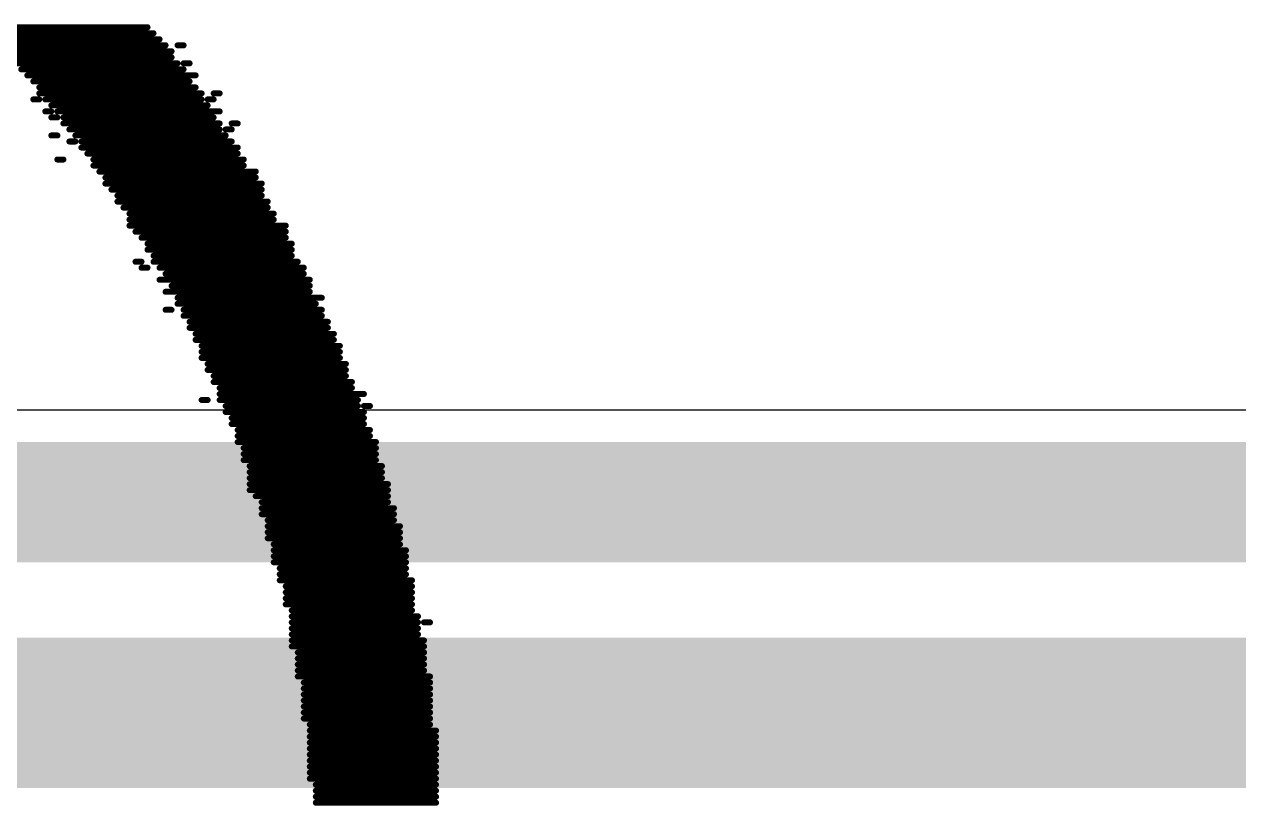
# Model space of a CAD drawing. Header units: inches. Extents: x -0.3 to 9.9, y -0.4 to 5.
# Drawn here: x 2.3385 to 2.5405, y 1.5035 to 1.6325 of the extents above; entities that cross this region are included whole.
import ezdxf

# ---------------------------------------------------------------- set-up
doc = ezdxf.new("R2010")
doc.units = ezdxf.units.IN
doc.header["$MEASUREMENT"] = 0
doc.layers.add('Bottom Layer', color=5, linetype='Continuous')
doc.layers.add('Bottom Overlay', color=54, linetype='Continuous')

msp = doc.modelspace()

# ---------------------------------------------------------------- linework, layer by layer
at = {"layer": 'Bottom Layer'}
msp.add_line((2.621, 1.56829), (2.27091, 1.56829), dxfattribs=at)
for points in [[(2.27091, 1.553, 0.02, 0.02, 0), (2.621, 1.553, 0.02, 0.02, 0)], [(2.28095, 1.51795, 0.025, 0.025, 0), (2.58982, 1.51795, 0.025, 0.025, 0)]]:
    msp.add_lwpolyline(points, format="xyseb", dxfattribs=at)
at = {"layer": 'Bottom Overlay'}
for points in [[(2.332, 1.632, 0.001, 0.001, 0), (2.359, 1.632, 0.001, 0.001, 0)], [(2.333, 1.631, 0.001, 0.001, 0), (2.36, 1.631, 0.001, 0.001, 0)], [(2.334, 1.63, 0.001, 0.001, 0), (2.361, 1.63, 0.001, 0.001, 0)], [(2.335, 1.629, 0.001, 0.001, 0), (2.362, 1.629, 0.001, 0.001, 0)], [(2.336, 1.628, 0.001, 0.001, 0), (2.363, 1.628, 0.001, 0.001, 0)], [(2.364, 1.629, 0.001, 0.001, 0), (2.365, 1.629, 0.001, 0.001, 0)], [(2.336, 1.627, 0.001, 0.001, 0), (2.363, 1.627, 0.001, 0.001, 0)], [(2.337, 1.626, 0.001, 0.001, 0), (2.364, 1.626, 0.001, 0.001, 0)], [(2.365, 1.626, 0.001, 0.001, 0), (2.366, 1.626, 0.001, 0.001, 0)], [(2.338, 1.625, 0.001, 0.001, 0), (2.365, 1.625, 0.001, 0.001, 0)], [(2.339, 1.624, 0.001, 0.001, 0), (2.367, 1.624, 0.001, 0.001, 0)], [(2.34, 1.623, 0.001, 0.001, 0), (2.366, 1.623, 0.001, 0.001, 0)], [(2.341, 1.622, 0.001, 0.001, 0), (2.367, 1.622, 0.001, 0.001, 0)], [(2.34, 1.62, 0.001, 0.001, 0), (2.341, 1.62, 0.001, 0.001, 0)], [(2.341, 1.621, 0.001, 0.001, 0), (2.368, 1.621, 0.001, 0.001, 0)], [(2.342, 1.62, 0.001, 0.001, 0), (2.368, 1.62, 0.001, 0.001, 0)], [(2.369, 1.62, 0.001, 0.001, 0), (2.37, 1.62, 0.001, 0.001, 0)], [(2.37, 1.621, 0.001, 0.001, 0), (2.371, 1.621, 0.001, 0.001, 0)], [(2.342, 1.618, 0.001, 0.001, 0), (2.343, 1.618, 0.001, 0.001, 0)], [(2.343, 1.619, 0.001, 0.001, 0), (2.369, 1.619, 0.001, 0.001, 0)], [(2.344, 1.618, 0.001, 0.001, 0), (2.371, 1.618, 0.001, 0.001, 0)], [(2.343, 1.617, 0.001, 0.001, 0), (2.344, 1.617, 0.001, 0.001, 0)], [(2.345, 1.617, 0.001, 0.001, 0), (2.37, 1.617, 0.001, 0.001, 0)], [(2.345, 1.616, 0.001, 0.001, 0), (2.371, 1.616, 0.001, 0.001, 0)], [(2.373, 1.616, 0.001, 0.001, 0), (2.374, 1.616, 0.001, 0.001, 0)], [(2.343, 1.614, 0.001, 0.001, 0), (2.344, 1.614, 0.001, 0.001, 0)], [(2.346, 1.615, 0.001, 0.001, 0), (2.371, 1.615, 0.001, 0.001, 0)], [(2.347, 1.614, 0.001, 0.001, 0), (2.372, 1.614, 0.001, 0.001, 0)], [(2.372, 1.615, 0.001, 0.001, 0), (2.373, 1.615, 0.001, 0.001, 0)], [(2.346, 1.613, 0.001, 0.001, 0), (2.347, 1.613, 0.001, 0.001, 0)], [(2.348, 1.613, 0.001, 0.001, 0), (2.373, 1.613, 0.001, 0.001, 0)], [(2.348, 1.612, 0.001, 0.001, 0), (2.374, 1.612, 0.001, 0.001, 0)], [(2.344, 1.61, 0.001, 0.001, 0), (2.345, 1.61, 0.001, 0.001, 0)], [(2.349, 1.611, 0.001, 0.001, 0), (2.374, 1.611, 0.001, 0.001, 0)], [(2.35, 1.61, 0.001, 0.001, 0), (2.375, 1.61, 0.001, 0.001, 0)], [(2.35, 1.609, 0.001, 0.001, 0), (2.375, 1.609, 0.001, 0.001, 0)], [(2.351, 1.608, 0.001, 0.001, 0), (2.377, 1.608, 0.001, 0.001, 0)], [(2.352, 1.607, 0.001, 0.001, 0), (2.377, 1.607, 0.001, 0.001, 0)], [(2.352, 1.606, 0.001, 0.001, 0), (2.378, 1.606, 0.001, 0.001, 0)], [(2.353, 1.605, 0.001, 0.001, 0), (2.378, 1.605, 0.001, 0.001, 0)], [(2.354, 1.604, 0.001, 0.001, 0), (2.378, 1.604, 0.001, 0.001, 0)], [(2.354, 1.603, 0.001, 0.001, 0), (2.379, 1.603, 0.001, 0.001, 0)], [(2.355, 1.602, 0.001, 0.001, 0), (2.379, 1.602, 0.001, 0.001, 0)], [(2.356, 1.601, 0.001, 0.001, 0), (2.38, 1.601, 0.001, 0.001, 0)], [(2.356, 1.6, 0.001, 0.001, 0), (2.38, 1.6, 0.001, 0.001, 0)], [(2.356, 1.599, 0.001, 0.001, 0), (2.382, 1.599, 0.001, 0.001, 0)], [(2.357, 1.598, 0.001, 0.001, 0), (2.382, 1.598, 0.001, 0.001, 0)], [(2.358, 1.597, 0.001, 0.001, 0), (2.382, 1.597, 0.001, 0.001, 0)], [(2.359, 1.596, 0.001, 0.001, 0), (2.383, 1.596, 0.001, 0.001, 0)], [(2.359, 1.595, 0.001, 0.001, 0), (2.383, 1.595, 0.001, 0.001, 0)], [(2.36, 1.594, 0.001, 0.001, 0), (2.383, 1.594, 0.001, 0.001, 0)], [(2.357, 1.593, 0.001, 0.001, 0), (2.358, 1.593, 0.001, 0.001, 0)], [(2.358, 1.592, 0.001, 0.001, 0), (2.359, 1.592, 0.001, 0.001, 0)], [(2.36, 1.593, 0.001, 0.001, 0), (2.384, 1.593, 0.001, 0.001, 0)], [(2.361, 1.592, 0.001, 0.001, 0), (2.385, 1.592, 0.001, 0.001, 0)], [(2.361, 1.59, 0.001, 0.001, 0), (2.386, 1.59, 0.001, 0.001, 0)], [(2.362, 1.591, 0.001, 0.001, 0), (2.385, 1.591, 0.001, 0.001, 0)], [(2.362, 1.588, 0.001, 0.001, 0), (2.386, 1.588, 0.001, 0.001, 0)], [(2.363, 1.589, 0.001, 0.001, 0), (2.386, 1.589, 0.001, 0.001, 0)], [(2.364, 1.587, 0.001, 0.001, 0), (2.388, 1.587, 0.001, 0.001, 0)], [(2.364, 1.586, 0.001, 0.001, 0), (2.387, 1.586, 0.001, 0.001, 0)], [(2.362, 1.585, 0.001, 0.001, 0), (2.363, 1.585, 0.001, 0.001, 0)], [(2.365, 1.585, 0.001, 0.001, 0), (2.388, 1.585, 0.001, 0.001, 0)], [(2.365, 1.584, 0.001, 0.001, 0), (2.388, 1.584, 0.001, 0.001, 0)], [(2.366, 1.583, 0.001, 0.001, 0), (2.389, 1.583, 0.001, 0.001, 0)], [(2.366, 1.582, 0.001, 0.001, 0), (2.389, 1.582, 0.001, 0.001, 0)], [(2.367, 1.581, 0.001, 0.001, 0), (2.39, 1.581, 0.001, 0.001, 0)], [(2.367, 1.58, 0.001, 0.001, 0), (2.39, 1.58, 0.001, 0.001, 0)], [(2.368, 1.579, 0.001, 0.001, 0), (2.391, 1.579, 0.001, 0.001, 0)], [(2.368, 1.578, 0.001, 0.001, 0), (2.391, 1.578, 0.001, 0.001, 0)], [(2.368, 1.577, 0.001, 0.001, 0), (2.391, 1.577, 0.001, 0.001, 0)], [(2.369, 1.576, 0.001, 0.001, 0), (2.392, 1.576, 0.001, 0.001, 0)], [(2.369, 1.575, 0.001, 0.001, 0), (2.392, 1.575, 0.001, 0.001, 0)], [(2.37, 1.574, 0.001, 0.001, 0), (2.392, 1.574, 0.001, 0.001, 0)], [(2.37, 1.573, 0.001, 0.001, 0), (2.393, 1.573, 0.001, 0.001, 0)], [(2.371, 1.572, 0.001, 0.001, 0), (2.393, 1.572, 0.001, 0.001, 0)], [(2.368, 1.57, 0.001, 0.001, 0), (2.369, 1.57, 0.001, 0.001, 0)], [(2.371, 1.571, 0.001, 0.001, 0), (2.395, 1.571, 0.001, 0.001, 0)], [(2.371, 1.57, 0.001, 0.001, 0), (2.394, 1.57, 0.001, 0.001, 0)], [(2.372, 1.569, 0.001, 0.001, 0), (2.394, 1.569, 0.001, 0.001, 0)], [(2.372, 1.568, 0.001, 0.001, 0), (2.395, 1.568, 0.001, 0.001, 0)], [(2.395, 1.569, 0.001, 0.001, 0), (2.396, 1.569, 0.001, 0.001, 0)], [(2.373, 1.567, 0.001, 0.001, 0), (2.395, 1.567, 0.001, 0.001, 0)], [(2.373, 1.566, 0.001, 0.001, 0), (2.395, 1.566, 0.001, 0.001, 0)], [(2.374, 1.565, 0.001, 0.001, 0), (2.396, 1.565, 0.001, 0.001, 0)], [(2.374, 1.564, 0.001, 0.001, 0), (2.396, 1.564, 0.001, 0.001, 0)], [(2.374, 1.563, 0.001, 0.001, 0), (2.397, 1.563, 0.001, 0.001, 0)], [(2.375, 1.562, 0.001, 0.001, 0), (2.397, 1.562, 0.001, 0.001, 0)], [(2.375, 1.561, 0.001, 0.001, 0), (2.397, 1.561, 0.001, 0.001, 0)], [(2.375, 1.56, 0.001, 0.001, 0), (2.397, 1.56, 0.001, 0.001, 0)], [(2.376, 1.559, 0.001, 0.001, 0), (2.398, 1.559, 0.001, 0.001, 0)], [(2.376, 1.558, 0.001, 0.001, 0), (2.398, 1.558, 0.001, 0.001, 0)], [(2.376, 1.557, 0.001, 0.001, 0), (2.398, 1.557, 0.001, 0.001, 0)], [(2.376, 1.556, 0.001, 0.001, 0), (2.399, 1.556, 0.001, 0.001, 0)], [(2.376, 1.555, 0.001, 0.001, 0), (2.399, 1.555, 0.001, 0.001, 0)], [(2.377, 1.554, 0.001, 0.001, 0), (2.399, 1.554, 0.001, 0.001, 0)], [(2.378, 1.553, 0.001, 0.001, 0), (2.399, 1.553, 0.001, 0.001, 0)], [(2.378, 1.552, 0.001, 0.001, 0), (2.4, 1.552, 0.001, 0.001, 0)], [(2.378, 1.551, 0.001, 0.001, 0), (2.4, 1.551, 0.001, 0.001, 0)], [(2.379, 1.55, 0.001, 0.001, 0), (2.4, 1.55, 0.001, 0.001, 0)], [(2.379, 1.549, 0.001, 0.001, 0), (2.401, 1.549, 0.001, 0.001, 0)], [(2.379, 1.548, 0.001, 0.001, 0), (2.401, 1.548, 0.001, 0.001, 0)], [(2.379, 1.547, 0.001, 0.001, 0), (2.401, 1.547, 0.001, 0.001, 0)], [(2.38, 1.546, 0.001, 0.001, 0), (2.401, 1.546, 0.001, 0.001, 0)], [(2.38, 1.545, 0.001, 0.001, 0), (2.402, 1.545, 0.001, 0.001, 0)], [(2.38, 1.544, 0.001, 0.001, 0), (2.402, 1.544, 0.001, 0.001, 0)], [(2.38, 1.543, 0.001, 0.001, 0), (2.402, 1.543, 0.001, 0.001, 0)], [(2.381, 1.542, 0.001, 0.001, 0), (2.402, 1.542, 0.001, 0.001, 0)], [(2.381, 1.541, 0.001, 0.001, 0), (2.402, 1.541, 0.001, 0.001, 0)], [(2.381, 1.54, 0.001, 0.001, 0), (2.403, 1.54, 0.001, 0.001, 0)], [(2.382, 1.539, 0.001, 0.001, 0), (2.403, 1.539, 0.001, 0.001, 0)], [(2.382, 1.538, 0.001, 0.001, 0), (2.403, 1.538, 0.001, 0.001, 0)], [(2.382, 1.537, 0.001, 0.001, 0), (2.403, 1.537, 0.001, 0.001, 0)], [(2.382, 1.536, 0.001, 0.001, 0), (2.403, 1.536, 0.001, 0.001, 0)], [(2.383, 1.535, 0.001, 0.001, 0), (2.403, 1.535, 0.001, 0.001, 0)], [(2.383, 1.534, 0.001, 0.001, 0), (2.404, 1.534, 0.001, 0.001, 0)], [(2.383, 1.533, 0.001, 0.001, 0), (2.404, 1.533, 0.001, 0.001, 0)], [(2.405, 1.533, 0.001, 0.001, 0), (2.406, 1.533, 0.001, 0.001, 0)], [(2.383, 1.532, 0.001, 0.001, 0), (2.404, 1.532, 0.001, 0.001, 0)], [(2.383, 1.531, 0.001, 0.001, 0), (2.404, 1.531, 0.001, 0.001, 0)], [(2.383, 1.53, 0.001, 0.001, 0), (2.405, 1.53, 0.001, 0.001, 0)], [(2.383, 1.529, 0.001, 0.001, 0), (2.405, 1.529, 0.001, 0.001, 0)], [(2.384, 1.528, 0.001, 0.001, 0), (2.405, 1.528, 0.001, 0.001, 0)], [(2.384, 1.527, 0.001, 0.001, 0), (2.405, 1.527, 0.001, 0.001, 0)], [(2.384, 1.526, 0.001, 0.001, 0), (2.405, 1.526, 0.001, 0.001, 0)], [(2.384, 1.525, 0.001, 0.001, 0), (2.405, 1.525, 0.001, 0.001, 0)], [(2.384, 1.524, 0.001, 0.001, 0), (2.406, 1.524, 0.001, 0.001, 0)], [(2.385, 1.523, 0.001, 0.001, 0), (2.406, 1.523, 0.001, 0.001, 0)], [(2.385, 1.522, 0.001, 0.001, 0), (2.406, 1.522, 0.001, 0.001, 0)], [(2.385, 1.521, 0.001, 0.001, 0), (2.406, 1.521, 0.001, 0.001, 0)], [(2.385, 1.52, 0.001, 0.001, 0), (2.406, 1.52, 0.001, 0.001, 0)], [(2.385, 1.519, 0.001, 0.001, 0), (2.406, 1.519, 0.001, 0.001, 0)], [(2.385, 1.518, 0.001, 0.001, 0), (2.406, 1.518, 0.001, 0.001, 0)], [(2.385, 1.517, 0.001, 0.001, 0), (2.406, 1.517, 0.001, 0.001, 0)], [(2.386, 1.516, 0.001, 0.001, 0), (2.406, 1.516, 0.001, 0.001, 0)], [(2.386, 1.515, 0.001, 0.001, 0), (2.407, 1.515, 0.001, 0.001, 0)], [(2.386, 1.514, 0.001, 0.001, 0), (2.407, 1.514, 0.001, 0.001, 0)], [(2.386, 1.513, 0.001, 0.001, 0), (2.407, 1.513, 0.001, 0.001, 0)], [(2.386, 1.512, 0.001, 0.001, 0), (2.407, 1.512, 0.001, 0.001, 0)], [(2.386, 1.511, 0.001, 0.001, 0), (2.407, 1.511, 0.001, 0.001, 0)], [(2.386, 1.51, 0.001, 0.001, 0), (2.407, 1.51, 0.001, 0.001, 0)], [(2.386, 1.509, 0.001, 0.001, 0), (2.407, 1.509, 0.001, 0.001, 0)], [(2.386, 1.508, 0.001, 0.001, 0), (2.407, 1.508, 0.001, 0.001, 0)], [(2.386, 1.507, 0.001, 0.001, 0), (2.407, 1.507, 0.001, 0.001, 0)], [(2.387, 1.506, 0.001, 0.001, 0), (2.407, 1.506, 0.001, 0.001, 0)], [(2.387, 1.505, 0.001, 0.001, 0), (2.407, 1.505, 0.001, 0.001, 0)], [(2.387, 1.504, 0.001, 0.001, 0), (2.407, 1.504, 0.001, 0.001, 0)], [(2.387, 1.503, 0.001, 0.001, 0), (2.407, 1.503, 0.001, 0.001, 0)]]:
    msp.add_lwpolyline(points, format="xyseb", dxfattribs=at)
for points in [[(2.35875, 1.632, 0.0005, 0.0005, 1), (2.35925, 1.632, 0.0005, 0.0005, 1)], [(2.35975, 1.631, 0.0005, 0.0005, 1), (2.36025, 1.631, 0.0005, 0.0005, 1)], [(2.36075, 1.63, 0.0005, 0.0005, 1), (2.36125, 1.63, 0.0005, 0.0005, 1)], [(2.36175, 1.629, 0.0005, 0.0005, 1), (2.36225, 1.629, 0.0005, 0.0005, 1)], [(2.36275, 1.628, 0.0005, 0.0005, 1), (2.36325, 1.628, 0.0005, 0.0005, 1)], [(2.36375, 1.629, 0.0005, 0.0005, 1), (2.36425, 1.629, 0.0005, 0.0005, 1)], [(2.36475, 1.629, 0.0005, 0.0005, 1), (2.36525, 1.629, 0.0005, 0.0005, 1)], [(2.36275, 1.627, 0.0005, 0.0005, 1), (2.36325, 1.627, 0.0005, 0.0005, 1)], [(2.36375, 1.626, 0.0005, 0.0005, 1), (2.36425, 1.626, 0.0005, 0.0005, 1)], [(2.36475, 1.626, 0.0005, 0.0005, 1), (2.36525, 1.626, 0.0005, 0.0005, 1)], [(2.36575, 1.626, 0.0005, 0.0005, 1), (2.36625, 1.626, 0.0005, 0.0005, 1)], [(2.33775, 1.625, 0.0005, 0.0005, 1), (2.33825, 1.625, 0.0005, 0.0005, 1)], [(2.33875, 1.624, 0.0005, 0.0005, 1), (2.33925, 1.624, 0.0005, 0.0005, 1)], [(2.36475, 1.625, 0.0005, 0.0005, 1), (2.36525, 1.625, 0.0005, 0.0005, 1)], [(2.36675, 1.624, 0.0005, 0.0005, 1), (2.36725, 1.624, 0.0005, 0.0005, 1)], [(2.33975, 1.623, 0.0005, 0.0005, 1), (2.34025, 1.623, 0.0005, 0.0005, 1)], [(2.34075, 1.622, 0.0005, 0.0005, 1), (2.34125, 1.622, 0.0005, 0.0005, 1)], [(2.36575, 1.623, 0.0005, 0.0005, 1), (2.36625, 1.623, 0.0005, 0.0005, 1)], [(2.36675, 1.622, 0.0005, 0.0005, 1), (2.36725, 1.622, 0.0005, 0.0005, 1)], [(2.33975, 1.62, 0.0005, 0.0005, 1), (2.34025, 1.62, 0.0005, 0.0005, 1)], [(2.34075, 1.621, 0.0005, 0.0005, 1), (2.34125, 1.621, 0.0005, 0.0005, 1)], [(2.34075, 1.62, 0.0005, 0.0005, 1), (2.34125, 1.62, 0.0005, 0.0005, 1)], [(2.34175, 1.62, 0.0005, 0.0005, 1), (2.34225, 1.62, 0.0005, 0.0005, 1)], [(2.36775, 1.621, 0.0005, 0.0005, 1), (2.36825, 1.621, 0.0005, 0.0005, 1)], [(2.36775, 1.62, 0.0005, 0.0005, 1), (2.36825, 1.62, 0.0005, 0.0005, 1)], [(2.36875, 1.62, 0.0005, 0.0005, 1), (2.36925, 1.62, 0.0005, 0.0005, 1)], [(2.36975, 1.621, 0.0005, 0.0005, 1), (2.37025, 1.621, 0.0005, 0.0005, 1)], [(2.36975, 1.62, 0.0005, 0.0005, 1), (2.37025, 1.62, 0.0005, 0.0005, 1)], [(2.37075, 1.621, 0.0005, 0.0005, 1), (2.37125, 1.621, 0.0005, 0.0005, 1)], [(2.34175, 1.618, 0.0005, 0.0005, 1), (2.34225, 1.618, 0.0005, 0.0005, 1)], [(2.34275, 1.619, 0.0005, 0.0005, 1), (2.34325, 1.619, 0.0005, 0.0005, 1)], [(2.34275, 1.618, 0.0005, 0.0005, 1), (2.34325, 1.618, 0.0005, 0.0005, 1)], [(2.34375, 1.618, 0.0005, 0.0005, 1), (2.34425, 1.618, 0.0005, 0.0005, 1)], [(2.36875, 1.619, 0.0005, 0.0005, 1), (2.36925, 1.619, 0.0005, 0.0005, 1)], [(2.37075, 1.618, 0.0005, 0.0005, 1), (2.37125, 1.618, 0.0005, 0.0005, 1)], [(2.34275, 1.617, 0.0005, 0.0005, 1), (2.34325, 1.617, 0.0005, 0.0005, 1)], [(2.34375, 1.617, 0.0005, 0.0005, 1), (2.34425, 1.617, 0.0005, 0.0005, 1)], [(2.34475, 1.617, 0.0005, 0.0005, 1), (2.34525, 1.617, 0.0005, 0.0005, 1)], [(2.34475, 1.616, 0.0005, 0.0005, 1), (2.34525, 1.616, 0.0005, 0.0005, 1)], [(2.36975, 1.617, 0.0005, 0.0005, 1), (2.37025, 1.617, 0.0005, 0.0005, 1)], [(2.37075, 1.616, 0.0005, 0.0005, 1), (2.37125, 1.616, 0.0005, 0.0005, 1)], [(2.37275, 1.616, 0.0005, 0.0005, 1), (2.37325, 1.616, 0.0005, 0.0005, 1)], [(2.37375, 1.616, 0.0005, 0.0005, 1), (2.37425, 1.616, 0.0005, 0.0005, 1)], [(2.34275, 1.614, 0.0005, 0.0005, 1), (2.34325, 1.614, 0.0005, 0.0005, 1)], [(2.34375, 1.614, 0.0005, 0.0005, 1), (2.34425, 1.614, 0.0005, 0.0005, 1)], [(2.34575, 1.615, 0.0005, 0.0005, 1), (2.34625, 1.615, 0.0005, 0.0005, 1)], [(2.34675, 1.614, 0.0005, 0.0005, 1), (2.34725, 1.614, 0.0005, 0.0005, 1)], [(2.37075, 1.615, 0.0005, 0.0005, 1), (2.37125, 1.615, 0.0005, 0.0005, 1)], [(2.37175, 1.615, 0.0005, 0.0005, 1), (2.37225, 1.615, 0.0005, 0.0005, 1)], [(2.37175, 1.614, 0.0005, 0.0005, 1), (2.37225, 1.614, 0.0005, 0.0005, 1)], [(2.37275, 1.615, 0.0005, 0.0005, 1), (2.37325, 1.615, 0.0005, 0.0005, 1)], [(2.34575, 1.613, 0.0005, 0.0005, 1), (2.34625, 1.613, 0.0005, 0.0005, 1)], [(2.34675, 1.613, 0.0005, 0.0005, 1), (2.34725, 1.613, 0.0005, 0.0005, 1)], [(2.34775, 1.613, 0.0005, 0.0005, 1), (2.34825, 1.613, 0.0005, 0.0005, 1)], [(2.34775, 1.612, 0.0005, 0.0005, 1), (2.34825, 1.612, 0.0005, 0.0005, 1)], [(2.37275, 1.613, 0.0005, 0.0005, 1), (2.37325, 1.613, 0.0005, 0.0005, 1)], [(2.37375, 1.612, 0.0005, 0.0005, 1), (2.37425, 1.612, 0.0005, 0.0005, 1)], [(2.34375, 1.61, 0.0005, 0.0005, 1), (2.34425, 1.61, 0.0005, 0.0005, 1)], [(2.34475, 1.61, 0.0005, 0.0005, 1), (2.34525, 1.61, 0.0005, 0.0005, 1)], [(2.34875, 1.611, 0.0005, 0.0005, 1), (2.34925, 1.611, 0.0005, 0.0005, 1)], [(2.34975, 1.61, 0.0005, 0.0005, 1), (2.35025, 1.61, 0.0005, 0.0005, 1)], [(2.37375, 1.611, 0.0005, 0.0005, 1), (2.37425, 1.611, 0.0005, 0.0005, 1)], [(2.37475, 1.61, 0.0005, 0.0005, 1), (2.37525, 1.61, 0.0005, 0.0005, 1)], [(2.34975, 1.609, 0.0005, 0.0005, 1), (2.35025, 1.609, 0.0005, 0.0005, 1)], [(2.35075, 1.608, 0.0005, 0.0005, 1), (2.35125, 1.608, 0.0005, 0.0005, 1)], [(2.37475, 1.609, 0.0005, 0.0005, 1), (2.37525, 1.609, 0.0005, 0.0005, 1)], [(2.37675, 1.608, 0.0005, 0.0005, 1), (2.37725, 1.608, 0.0005, 0.0005, 1)], [(2.35175, 1.607, 0.0005, 0.0005, 1), (2.35225, 1.607, 0.0005, 0.0005, 1)], [(2.35175, 1.606, 0.0005, 0.0005, 1), (2.35225, 1.606, 0.0005, 0.0005, 1)], [(2.37675, 1.607, 0.0005, 0.0005, 1), (2.37725, 1.607, 0.0005, 0.0005, 1)], [(2.37775, 1.606, 0.0005, 0.0005, 1), (2.37825, 1.606, 0.0005, 0.0005, 1)], [(2.35275, 1.605, 0.0005, 0.0005, 1), (2.35325, 1.605, 0.0005, 0.0005, 1)], [(2.35375, 1.604, 0.0005, 0.0005, 1), (2.35425, 1.604, 0.0005, 0.0005, 1)], [(2.37775, 1.605, 0.0005, 0.0005, 1), (2.37825, 1.605, 0.0005, 0.0005, 1)], [(2.37775, 1.604, 0.0005, 0.0005, 1), (2.37825, 1.604, 0.0005, 0.0005, 1)], [(2.35375, 1.603, 0.0005, 0.0005, 1), (2.35425, 1.603, 0.0005, 0.0005, 1)], [(2.35475, 1.602, 0.0005, 0.0005, 1), (2.35525, 1.602, 0.0005, 0.0005, 1)], [(2.37875, 1.603, 0.0005, 0.0005, 1), (2.37925, 1.603, 0.0005, 0.0005, 1)], [(2.37875, 1.602, 0.0005, 0.0005, 1), (2.37925, 1.602, 0.0005, 0.0005, 1)], [(2.35575, 1.601, 0.0005, 0.0005, 1), (2.35625, 1.601, 0.0005, 0.0005, 1)], [(2.35575, 1.6, 0.0005, 0.0005, 1), (2.35625, 1.6, 0.0005, 0.0005, 1)], [(2.37975, 1.601, 0.0005, 0.0005, 1), (2.38025, 1.601, 0.0005, 0.0005, 1)], [(2.37975, 1.6, 0.0005, 0.0005, 1), (2.38025, 1.6, 0.0005, 0.0005, 1)], [(2.35575, 1.599, 0.0005, 0.0005, 1), (2.35625, 1.599, 0.0005, 0.0005, 1)], [(2.35675, 1.598, 0.0005, 0.0005, 1), (2.35725, 1.598, 0.0005, 0.0005, 1)], [(2.38175, 1.599, 0.0005, 0.0005, 1), (2.38225, 1.599, 0.0005, 0.0005, 1)], [(2.38175, 1.598, 0.0005, 0.0005, 1), (2.38225, 1.598, 0.0005, 0.0005, 1)], [(2.35775, 1.597, 0.0005, 0.0005, 1), (2.35825, 1.597, 0.0005, 0.0005, 1)], [(2.35875, 1.596, 0.0005, 0.0005, 1), (2.35925, 1.596, 0.0005, 0.0005, 1)], [(2.38175, 1.597, 0.0005, 0.0005, 1), (2.38225, 1.597, 0.0005, 0.0005, 1)], [(2.38275, 1.596, 0.0005, 0.0005, 1), (2.38325, 1.596, 0.0005, 0.0005, 1)], [(2.35875, 1.595, 0.0005, 0.0005, 1), (2.35925, 1.595, 0.0005, 0.0005, 1)], [(2.35975, 1.594, 0.0005, 0.0005, 1), (2.36025, 1.594, 0.0005, 0.0005, 1)], [(2.38275, 1.595, 0.0005, 0.0005, 1), (2.38325, 1.595, 0.0005, 0.0005, 1)], [(2.38275, 1.594, 0.0005, 0.0005, 1), (2.38325, 1.594, 0.0005, 0.0005, 1)], [(2.35675, 1.593, 0.0005, 0.0005, 1), (2.35725, 1.593, 0.0005, 0.0005, 1)], [(2.35775, 1.593, 0.0005, 0.0005, 1), (2.35825, 1.593, 0.0005, 0.0005, 1)], [(2.35775, 1.592, 0.0005, 0.0005, 1), (2.35825, 1.592, 0.0005, 0.0005, 1)], [(2.35875, 1.592, 0.0005, 0.0005, 1), (2.35925, 1.592, 0.0005, 0.0005, 1)], [(2.35975, 1.593, 0.0005, 0.0005, 1), (2.36025, 1.593, 0.0005, 0.0005, 1)], [(2.36075, 1.592, 0.0005, 0.0005, 1), (2.36125, 1.592, 0.0005, 0.0005, 1)], [(2.38375, 1.593, 0.0005, 0.0005, 1), (2.38425, 1.593, 0.0005, 0.0005, 1)], [(2.38475, 1.592, 0.0005, 0.0005, 1), (2.38525, 1.592, 0.0005, 0.0005, 1)], [(2.36075, 1.59, 0.0005, 0.0005, 1), (2.36125, 1.59, 0.0005, 0.0005, 1)], [(2.36175, 1.591, 0.0005, 0.0005, 1), (2.36225, 1.591, 0.0005, 0.0005, 1)], [(2.38475, 1.591, 0.0005, 0.0005, 1), (2.38525, 1.591, 0.0005, 0.0005, 1)], [(2.38575, 1.59, 0.0005, 0.0005, 1), (2.38625, 1.59, 0.0005, 0.0005, 1)], [(2.36175, 1.588, 0.0005, 0.0005, 1), (2.36225, 1.588, 0.0005, 0.0005, 1)], [(2.36275, 1.589, 0.0005, 0.0005, 1), (2.36325, 1.589, 0.0005, 0.0005, 1)], [(2.38575, 1.589, 0.0005, 0.0005, 1), (2.38625, 1.589, 0.0005, 0.0005, 1)], [(2.38575, 1.588, 0.0005, 0.0005, 1), (2.38625, 1.588, 0.0005, 0.0005, 1)], [(2.36375, 1.587, 0.0005, 0.0005, 1), (2.36425, 1.587, 0.0005, 0.0005, 1)], [(2.36375, 1.586, 0.0005, 0.0005, 1), (2.36425, 1.586, 0.0005, 0.0005, 1)], [(2.38675, 1.586, 0.0005, 0.0005, 1), (2.38725, 1.586, 0.0005, 0.0005, 1)], [(2.38775, 1.587, 0.0005, 0.0005, 1), (2.38825, 1.587, 0.0005, 0.0005, 1)], [(2.36175, 1.585, 0.0005, 0.0005, 1), (2.36225, 1.585, 0.0005, 0.0005, 1)], [(2.36275, 1.585, 0.0005, 0.0005, 1), (2.36325, 1.585, 0.0005, 0.0005, 1)], [(2.36475, 1.585, 0.0005, 0.0005, 1), (2.36525, 1.585, 0.0005, 0.0005, 1)], [(2.36475, 1.584, 0.0005, 0.0005, 1), (2.36525, 1.584, 0.0005, 0.0005, 1)], [(2.38775, 1.585, 0.0005, 0.0005, 1), (2.38825, 1.585, 0.0005, 0.0005, 1)], [(2.38775, 1.584, 0.0005, 0.0005, 1), (2.38825, 1.584, 0.0005, 0.0005, 1)], [(2.36575, 1.583, 0.0005, 0.0005, 1), (2.36625, 1.583, 0.0005, 0.0005, 1)], [(2.36575, 1.582, 0.0005, 0.0005, 1), (2.36625, 1.582, 0.0005, 0.0005, 1)], [(2.38875, 1.583, 0.0005, 0.0005, 1), (2.38925, 1.583, 0.0005, 0.0005, 1)], [(2.38875, 1.582, 0.0005, 0.0005, 1), (2.38925, 1.582, 0.0005, 0.0005, 1)], [(2.36675, 1.581, 0.0005, 0.0005, 1), (2.36725, 1.581, 0.0005, 0.0005, 1)], [(2.36675, 1.58, 0.0005, 0.0005, 1), (2.36725, 1.58, 0.0005, 0.0005, 1)], [(2.38975, 1.581, 0.0005, 0.0005, 1), (2.39025, 1.581, 0.0005, 0.0005, 1)], [(2.38975, 1.58, 0.0005, 0.0005, 1), (2.39025, 1.58, 0.0005, 0.0005, 1)], [(2.36775, 1.579, 0.0005, 0.0005, 1), (2.36825, 1.579, 0.0005, 0.0005, 1)], [(2.36775, 1.578, 0.0005, 0.0005, 1), (2.36825, 1.578, 0.0005, 0.0005, 1)], [(2.39075, 1.579, 0.0005, 0.0005, 1), (2.39125, 1.579, 0.0005, 0.0005, 1)], [(2.39075, 1.578, 0.0005, 0.0005, 1), (2.39125, 1.578, 0.0005, 0.0005, 1)], [(2.36775, 1.577, 0.0005, 0.0005, 1), (2.36825, 1.577, 0.0005, 0.0005, 1)], [(2.36875, 1.576, 0.0005, 0.0005, 1), (2.36925, 1.576, 0.0005, 0.0005, 1)], [(2.39075, 1.577, 0.0005, 0.0005, 1), (2.39125, 1.577, 0.0005, 0.0005, 1)], [(2.39175, 1.576, 0.0005, 0.0005, 1), (2.39225, 1.576, 0.0005, 0.0005, 1)], [(2.36875, 1.575, 0.0005, 0.0005, 1), (2.36925, 1.575, 0.0005, 0.0005, 1)], [(2.36975, 1.574, 0.0005, 0.0005, 1), (2.37025, 1.574, 0.0005, 0.0005, 1)], [(2.39175, 1.575, 0.0005, 0.0005, 1), (2.39225, 1.575, 0.0005, 0.0005, 1)], [(2.39175, 1.574, 0.0005, 0.0005, 1), (2.39225, 1.574, 0.0005, 0.0005, 1)], [(2.36975, 1.573, 0.0005, 0.0005, 1), (2.37025, 1.573, 0.0005, 0.0005, 1)], [(2.37075, 1.572, 0.0005, 0.0005, 1), (2.37125, 1.572, 0.0005, 0.0005, 1)], [(2.39275, 1.573, 0.0005, 0.0005, 1), (2.39325, 1.573, 0.0005, 0.0005, 1)], [(2.39275, 1.572, 0.0005, 0.0005, 1), (2.39325, 1.572, 0.0005, 0.0005, 1)], [(2.36775, 1.57, 0.0005, 0.0005, 1), (2.36825, 1.57, 0.0005, 0.0005, 1)], [(2.36875, 1.57, 0.0005, 0.0005, 1), (2.36925, 1.57, 0.0005, 0.0005, 1)], [(2.37075, 1.571, 0.0005, 0.0005, 1), (2.37125, 1.571, 0.0005, 0.0005, 1)], [(2.37075, 1.57, 0.0005, 0.0005, 1), (2.37125, 1.57, 0.0005, 0.0005, 1)], [(2.39375, 1.57, 0.0005, 0.0005, 1), (2.39425, 1.57, 0.0005, 0.0005, 1)], [(2.39475, 1.571, 0.0005, 0.0005, 1), (2.39525, 1.571, 0.0005, 0.0005, 1)], [(2.37175, 1.569, 0.0005, 0.0005, 1), (2.37225, 1.569, 0.0005, 0.0005, 1)], [(2.37175, 1.568, 0.0005, 0.0005, 1), (2.37225, 1.568, 0.0005, 0.0005, 1)], [(2.39375, 1.569, 0.0005, 0.0005, 1), (2.39425, 1.569, 0.0005, 0.0005, 1)], [(2.39475, 1.569, 0.0005, 0.0005, 1), (2.39525, 1.569, 0.0005, 0.0005, 1)], [(2.39475, 1.568, 0.0005, 0.0005, 1), (2.39525, 1.568, 0.0005, 0.0005, 1)], [(2.39575, 1.569, 0.0005, 0.0005, 1), (2.39625, 1.569, 0.0005, 0.0005, 1)], [(2.37275, 1.567, 0.0005, 0.0005, 1), (2.37325, 1.567, 0.0005, 0.0005, 1)], [(2.37275, 1.566, 0.0005, 0.0005, 1), (2.37325, 1.566, 0.0005, 0.0005, 1)], [(2.39475, 1.567, 0.0005, 0.0005, 1), (2.39525, 1.567, 0.0005, 0.0005, 1)], [(2.39475, 1.566, 0.0005, 0.0005, 1), (2.39525, 1.566, 0.0005, 0.0005, 1)], [(2.37375, 1.565, 0.0005, 0.0005, 1), (2.37425, 1.565, 0.0005, 0.0005, 1)], [(2.37375, 1.564, 0.0005, 0.0005, 1), (2.37425, 1.564, 0.0005, 0.0005, 1)], [(2.39575, 1.565, 0.0005, 0.0005, 1), (2.39625, 1.565, 0.0005, 0.0005, 1)], [(2.39575, 1.564, 0.0005, 0.0005, 1), (2.39625, 1.564, 0.0005, 0.0005, 1)], [(2.37375, 1.563, 0.0005, 0.0005, 1), (2.37425, 1.563, 0.0005, 0.0005, 1)], [(2.37475, 1.562, 0.0005, 0.0005, 1), (2.37525, 1.562, 0.0005, 0.0005, 1)], [(2.39675, 1.563, 0.0005, 0.0005, 1), (2.39725, 1.563, 0.0005, 0.0005, 1)], [(2.39675, 1.562, 0.0005, 0.0005, 1), (2.39725, 1.562, 0.0005, 0.0005, 1)], [(2.37475, 1.561, 0.0005, 0.0005, 1), (2.37525, 1.561, 0.0005, 0.0005, 1)], [(2.37475, 1.56, 0.0005, 0.0005, 1), (2.37525, 1.56, 0.0005, 0.0005, 1)], [(2.39675, 1.561, 0.0005, 0.0005, 1), (2.39725, 1.561, 0.0005, 0.0005, 1)], [(2.39675, 1.56, 0.0005, 0.0005, 1), (2.39725, 1.56, 0.0005, 0.0005, 1)], [(2.37575, 1.559, 0.0005, 0.0005, 1), (2.37625, 1.559, 0.0005, 0.0005, 1)], [(2.37575, 1.558, 0.0005, 0.0005, 1), (2.37625, 1.558, 0.0005, 0.0005, 1)], [(2.39775, 1.559, 0.0005, 0.0005, 1), (2.39825, 1.559, 0.0005, 0.0005, 1)], [(2.39775, 1.558, 0.0005, 0.0005, 1), (2.39825, 1.558, 0.0005, 0.0005, 1)], [(2.37575, 1.557, 0.0005, 0.0005, 1), (2.37625, 1.557, 0.0005, 0.0005, 1)], [(2.37575, 1.556, 0.0005, 0.0005, 1), (2.37625, 1.556, 0.0005, 0.0005, 1)], [(2.39775, 1.557, 0.0005, 0.0005, 1), (2.39825, 1.557, 0.0005, 0.0005, 1)], [(2.39875, 1.556, 0.0005, 0.0005, 1), (2.39925, 1.556, 0.0005, 0.0005, 1)], [(2.37575, 1.555, 0.0005, 0.0005, 1), (2.37625, 1.555, 0.0005, 0.0005, 1)], [(2.37675, 1.554, 0.0005, 0.0005, 1), (2.37725, 1.554, 0.0005, 0.0005, 1)], [(2.39875, 1.555, 0.0005, 0.0005, 1), (2.39925, 1.555, 0.0005, 0.0005, 1)], [(2.39875, 1.554, 0.0005, 0.0005, 1), (2.39925, 1.554, 0.0005, 0.0005, 1)], [(2.37775, 1.553, 0.0005, 0.0005, 1), (2.37825, 1.553, 0.0005, 0.0005, 1)], [(2.37775, 1.552, 0.0005, 0.0005, 1), (2.37825, 1.552, 0.0005, 0.0005, 1)], [(2.39875, 1.553, 0.0005, 0.0005, 1), (2.39925, 1.553, 0.0005, 0.0005, 1)], [(2.39975, 1.552, 0.0005, 0.0005, 1), (2.40025, 1.552, 0.0005, 0.0005, 1)], [(2.37775, 1.551, 0.0005, 0.0005, 1), (2.37825, 1.551, 0.0005, 0.0005, 1)], [(2.37875, 1.55, 0.0005, 0.0005, 1), (2.37925, 1.55, 0.0005, 0.0005, 1)], [(2.39975, 1.551, 0.0005, 0.0005, 1), (2.40025, 1.551, 0.0005, 0.0005, 1)], [(2.39975, 1.55, 0.0005, 0.0005, 1), (2.40025, 1.55, 0.0005, 0.0005, 1)], [(2.37875, 1.549, 0.0005, 0.0005, 1), (2.37925, 1.549, 0.0005, 0.0005, 1)], [(2.37875, 1.548, 0.0005, 0.0005, 1), (2.37925, 1.548, 0.0005, 0.0005, 1)], [(2.40075, 1.549, 0.0005, 0.0005, 1), (2.40125, 1.549, 0.0005, 0.0005, 1)], [(2.40075, 1.548, 0.0005, 0.0005, 1), (2.40125, 1.548, 0.0005, 0.0005, 1)], [(2.37875, 1.547, 0.0005, 0.0005, 1), (2.37925, 1.547, 0.0005, 0.0005, 1)], [(2.37975, 1.546, 0.0005, 0.0005, 1), (2.38025, 1.546, 0.0005, 0.0005, 1)], [(2.40075, 1.547, 0.0005, 0.0005, 1), (2.40125, 1.547, 0.0005, 0.0005, 1)], [(2.40075, 1.546, 0.0005, 0.0005, 1), (2.40125, 1.546, 0.0005, 0.0005, 1)], [(2.37975, 1.545, 0.0005, 0.0005, 1), (2.38025, 1.545, 0.0005, 0.0005, 1)], [(2.37975, 1.544, 0.0005, 0.0005, 1), (2.38025, 1.544, 0.0005, 0.0005, 1)], [(2.40175, 1.545, 0.0005, 0.0005, 1), (2.40225, 1.545, 0.0005, 0.0005, 1)], [(2.40175, 1.544, 0.0005, 0.0005, 1), (2.40225, 1.544, 0.0005, 0.0005, 1)], [(2.37975, 1.543, 0.0005, 0.0005, 1), (2.38025, 1.543, 0.0005, 0.0005, 1)], [(2.38075, 1.542, 0.0005, 0.0005, 1), (2.38125, 1.542, 0.0005, 0.0005, 1)], [(2.38075, 1.541, 0.0005, 0.0005, 1), (2.38125, 1.541, 0.0005, 0.0005, 1)], [(2.40175, 1.543, 0.0005, 0.0005, 1), (2.40225, 1.543, 0.0005, 0.0005, 1)], [(2.40175, 1.542, 0.0005, 0.0005, 1), (2.40225, 1.542, 0.0005, 0.0005, 1)], [(2.40175, 1.541, 0.0005, 0.0005, 1), (2.40225, 1.541, 0.0005, 0.0005, 1)], [(2.38075, 1.54, 0.0005, 0.0005, 1), (2.38125, 1.54, 0.0005, 0.0005, 1)], [(2.38175, 1.539, 0.0005, 0.0005, 1), (2.38225, 1.539, 0.0005, 0.0005, 1)], [(2.40275, 1.54, 0.0005, 0.0005, 1), (2.40325, 1.54, 0.0005, 0.0005, 1)], [(2.40275, 1.539, 0.0005, 0.0005, 1), (2.40325, 1.539, 0.0005, 0.0005, 1)], [(2.38175, 1.538, 0.0005, 0.0005, 1), (2.38225, 1.538, 0.0005, 0.0005, 1)], [(2.38175, 1.537, 0.0005, 0.0005, 1), (2.38225, 1.537, 0.0005, 0.0005, 1)], [(2.40275, 1.538, 0.0005, 0.0005, 1), (2.40325, 1.538, 0.0005, 0.0005, 1)], [(2.40275, 1.537, 0.0005, 0.0005, 1), (2.40325, 1.537, 0.0005, 0.0005, 1)], [(2.38175, 1.536, 0.0005, 0.0005, 1), (2.38225, 1.536, 0.0005, 0.0005, 1)], [(2.38275, 1.535, 0.0005, 0.0005, 1), (2.38325, 1.535, 0.0005, 0.0005, 1)], [(2.40275, 1.536, 0.0005, 0.0005, 1), (2.40325, 1.536, 0.0005, 0.0005, 1)], [(2.40275, 1.535, 0.0005, 0.0005, 1), (2.40325, 1.535, 0.0005, 0.0005, 1)], [(2.38275, 1.534, 0.0005, 0.0005, 1), (2.38325, 1.534, 0.0005, 0.0005, 1)], [(2.38275, 1.533, 0.0005, 0.0005, 1), (2.38325, 1.533, 0.0005, 0.0005, 1)], [(2.40375, 1.534, 0.0005, 0.0005, 1), (2.40425, 1.534, 0.0005, 0.0005, 1)], [(2.40375, 1.533, 0.0005, 0.0005, 1), (2.40425, 1.533, 0.0005, 0.0005, 1)], [(2.40475, 1.533, 0.0005, 0.0005, 1), (2.40525, 1.533, 0.0005, 0.0005, 1)], [(2.40575, 1.533, 0.0005, 0.0005, 1), (2.40625, 1.533, 0.0005, 0.0005, 1)], [(2.38275, 1.532, 0.0005, 0.0005, 1), (2.38325, 1.532, 0.0005, 0.0005, 1)], [(2.38275, 1.531, 0.0005, 0.0005, 1), (2.38325, 1.531, 0.0005, 0.0005, 1)], [(2.40375, 1.532, 0.0005, 0.0005, 1), (2.40425, 1.532, 0.0005, 0.0005, 1)], [(2.40375, 1.531, 0.0005, 0.0005, 1), (2.40425, 1.531, 0.0005, 0.0005, 1)], [(2.38275, 1.53, 0.0005, 0.0005, 1), (2.38325, 1.53, 0.0005, 0.0005, 1)], [(2.38275, 1.529, 0.0005, 0.0005, 1), (2.38325, 1.529, 0.0005, 0.0005, 1)], [(2.40475, 1.53, 0.0005, 0.0005, 1), (2.40525, 1.53, 0.0005, 0.0005, 1)], [(2.40475, 1.529, 0.0005, 0.0005, 1), (2.40525, 1.529, 0.0005, 0.0005, 1)], [(2.38375, 1.528, 0.0005, 0.0005, 1), (2.38425, 1.528, 0.0005, 0.0005, 1)], [(2.38375, 1.527, 0.0005, 0.0005, 1), (2.38425, 1.527, 0.0005, 0.0005, 1)], [(2.40475, 1.528, 0.0005, 0.0005, 1), (2.40525, 1.528, 0.0005, 0.0005, 1)], [(2.40475, 1.527, 0.0005, 0.0005, 1), (2.40525, 1.527, 0.0005, 0.0005, 1)], [(2.38375, 1.526, 0.0005, 0.0005, 1), (2.38425, 1.526, 0.0005, 0.0005, 1)], [(2.38375, 1.525, 0.0005, 0.0005, 1), (2.38425, 1.525, 0.0005, 0.0005, 1)], [(2.40475, 1.526, 0.0005, 0.0005, 1), (2.40525, 1.526, 0.0005, 0.0005, 1)], [(2.40475, 1.525, 0.0005, 0.0005, 1), (2.40525, 1.525, 0.0005, 0.0005, 1)], [(2.38375, 1.524, 0.0005, 0.0005, 1), (2.38425, 1.524, 0.0005, 0.0005, 1)], [(2.38475, 1.523, 0.0005, 0.0005, 1), (2.38525, 1.523, 0.0005, 0.0005, 1)], [(2.40575, 1.524, 0.0005, 0.0005, 1), (2.40625, 1.524, 0.0005, 0.0005, 1)], [(2.40575, 1.523, 0.0005, 0.0005, 1), (2.40625, 1.523, 0.0005, 0.0005, 1)], [(2.38475, 1.522, 0.0005, 0.0005, 1), (2.38525, 1.522, 0.0005, 0.0005, 1)], [(2.38475, 1.521, 0.0005, 0.0005, 1), (2.38525, 1.521, 0.0005, 0.0005, 1)], [(2.40575, 1.522, 0.0005, 0.0005, 1), (2.40625, 1.522, 0.0005, 0.0005, 1)], [(2.40575, 1.521, 0.0005, 0.0005, 1), (2.40625, 1.521, 0.0005, 0.0005, 1)], [(2.38475, 1.52, 0.0005, 0.0005, 1), (2.38525, 1.52, 0.0005, 0.0005, 1)], [(2.38475, 1.519, 0.0005, 0.0005, 1), (2.38525, 1.519, 0.0005, 0.0005, 1)], [(2.40575, 1.52, 0.0005, 0.0005, 1), (2.40625, 1.52, 0.0005, 0.0005, 1)], [(2.40575, 1.519, 0.0005, 0.0005, 1), (2.40625, 1.519, 0.0005, 0.0005, 1)], [(2.38475, 1.518, 0.0005, 0.0005, 1), (2.38525, 1.518, 0.0005, 0.0005, 1)], [(2.38475, 1.517, 0.0005, 0.0005, 1), (2.38525, 1.517, 0.0005, 0.0005, 1)], [(2.40575, 1.518, 0.0005, 0.0005, 1), (2.40625, 1.518, 0.0005, 0.0005, 1)], [(2.40575, 1.517, 0.0005, 0.0005, 1), (2.40625, 1.517, 0.0005, 0.0005, 1)], [(2.38575, 1.516, 0.0005, 0.0005, 1), (2.38625, 1.516, 0.0005, 0.0005, 1)], [(2.38575, 1.515, 0.0005, 0.0005, 1), (2.38625, 1.515, 0.0005, 0.0005, 1)], [(2.40575, 1.516, 0.0005, 0.0005, 1), (2.40625, 1.516, 0.0005, 0.0005, 1)], [(2.40675, 1.515, 0.0005, 0.0005, 1), (2.40725, 1.515, 0.0005, 0.0005, 1)], [(2.38575, 1.514, 0.0005, 0.0005, 1), (2.38625, 1.514, 0.0005, 0.0005, 1)], [(2.38575, 1.513, 0.0005, 0.0005, 1), (2.38625, 1.513, 0.0005, 0.0005, 1)], [(2.40675, 1.514, 0.0005, 0.0005, 1), (2.40725, 1.514, 0.0005, 0.0005, 1)], [(2.40675, 1.513, 0.0005, 0.0005, 1), (2.40725, 1.513, 0.0005, 0.0005, 1)], [(2.38575, 1.512, 0.0005, 0.0005, 1), (2.38625, 1.512, 0.0005, 0.0005, 1)], [(2.38575, 1.511, 0.0005, 0.0005, 1), (2.38625, 1.511, 0.0005, 0.0005, 1)], [(2.40675, 1.512, 0.0005, 0.0005, 1), (2.40725, 1.512, 0.0005, 0.0005, 1)], [(2.40675, 1.511, 0.0005, 0.0005, 1), (2.40725, 1.511, 0.0005, 0.0005, 1)], [(2.38575, 1.51, 0.0005, 0.0005, 1), (2.38625, 1.51, 0.0005, 0.0005, 1)], [(2.38575, 1.509, 0.0005, 0.0005, 1), (2.38625, 1.509, 0.0005, 0.0005, 1)], [(2.40675, 1.51, 0.0005, 0.0005, 1), (2.40725, 1.51, 0.0005, 0.0005, 1)], [(2.40675, 1.509, 0.0005, 0.0005, 1), (2.40725, 1.509, 0.0005, 0.0005, 1)], [(2.38575, 1.508, 0.0005, 0.0005, 1), (2.38625, 1.508, 0.0005, 0.0005, 1)], [(2.38575, 1.507, 0.0005, 0.0005, 1), (2.38625, 1.507, 0.0005, 0.0005, 1)], [(2.40675, 1.508, 0.0005, 0.0005, 1), (2.40725, 1.508, 0.0005, 0.0005, 1)], [(2.40675, 1.507, 0.0005, 0.0005, 1), (2.40725, 1.507, 0.0005, 0.0005, 1)], [(2.38675, 1.506, 0.0005, 0.0005, 1), (2.38725, 1.506, 0.0005, 0.0005, 1)], [(2.38675, 1.505, 0.0005, 0.0005, 1), (2.38725, 1.505, 0.0005, 0.0005, 1)], [(2.40675, 1.506, 0.0005, 0.0005, 1), (2.40725, 1.506, 0.0005, 0.0005, 1)], [(2.40675, 1.505, 0.0005, 0.0005, 1), (2.40725, 1.505, 0.0005, 0.0005, 1)], [(2.38675, 1.504, 0.0005, 0.0005, 1), (2.38725, 1.504, 0.0005, 0.0005, 1)], [(2.38675, 1.503, 0.0005, 0.0005, 1), (2.38725, 1.503, 0.0005, 0.0005, 1)], [(2.40675, 1.504, 0.0005, 0.0005, 1), (2.40725, 1.504, 0.0005, 0.0005, 1)], [(2.40675, 1.503, 0.0005, 0.0005, 1), (2.40725, 1.503, 0.0005, 0.0005, 1)]]:
    msp.add_lwpolyline(points, format="xyseb", close=True, dxfattribs=at)

doc.saveas('drawing.dxf')
